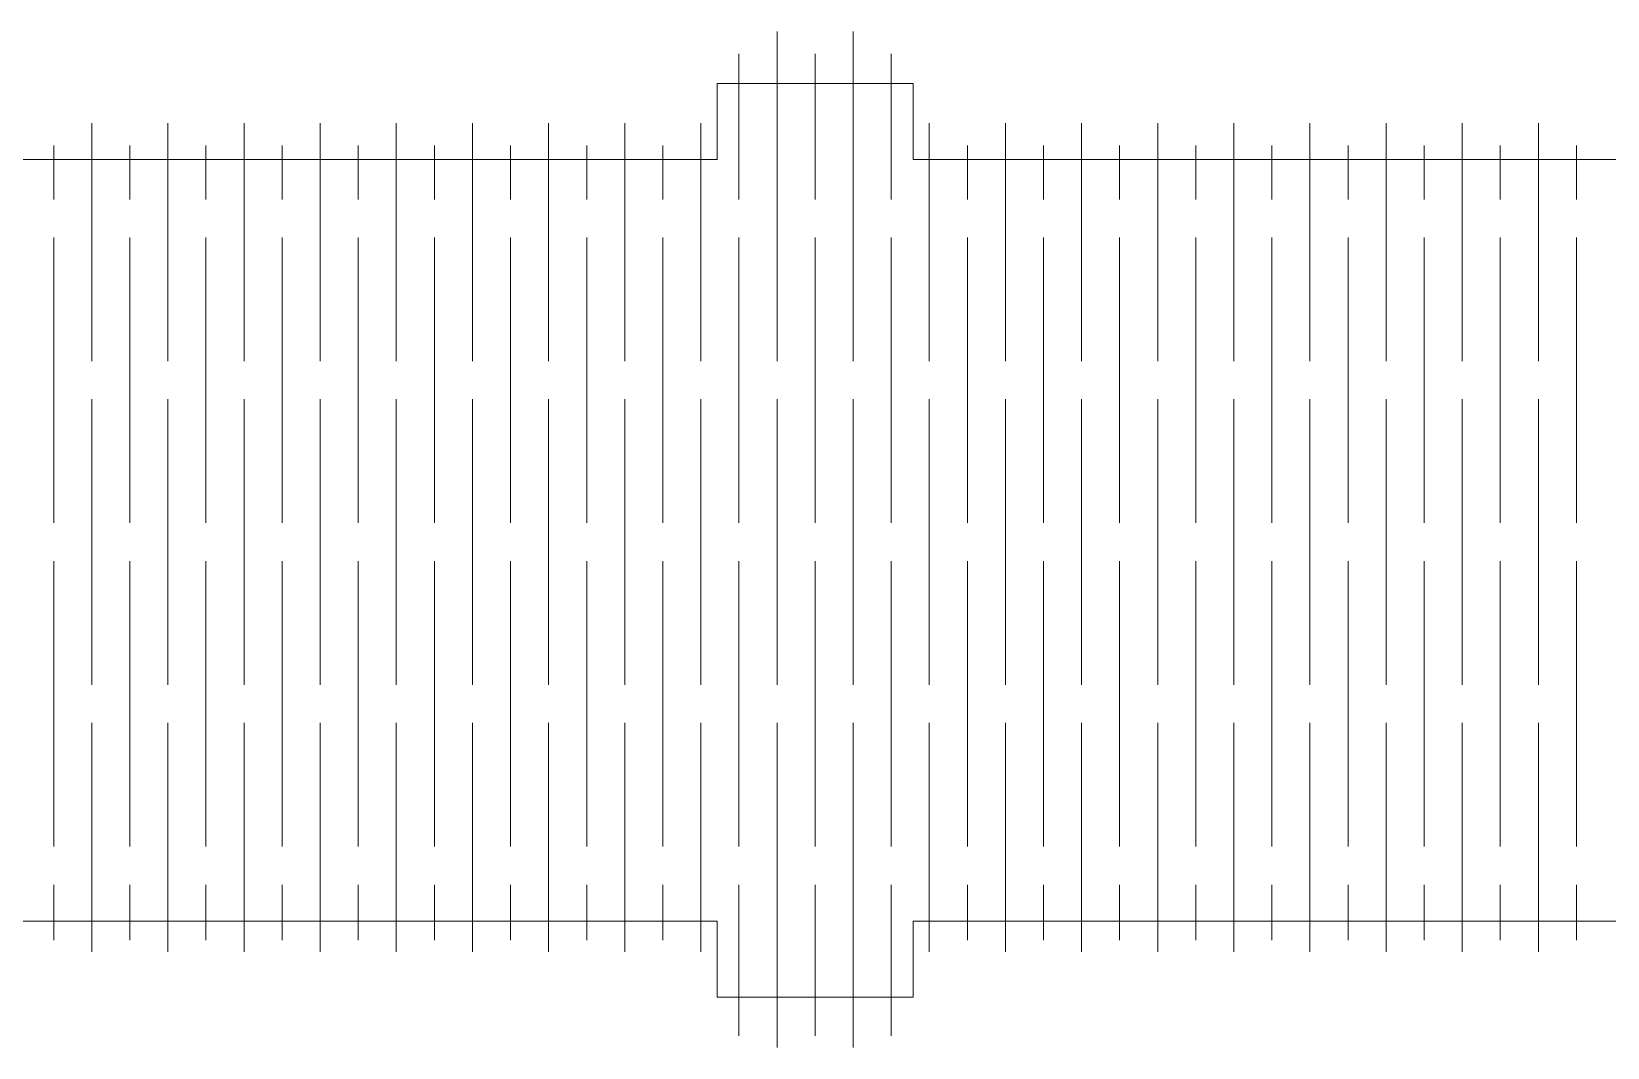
# Model space of a CAD drawing. Header units: centimetres. Extents: x -26.6 to 12.2, y -18.7 to 5.2.
# Drawn here: x -13.49 to -5.22, y -18.73 to -13.4 of the extents above; entities that cross this region are included whole.
import ezdxf

# ---------------------------------------------------------------- set-up
doc = ezdxf.new("R2010")
doc.units = ezdxf.units.CM
doc.header["$MEASUREMENT"] = 0
doc.layers.add('layer 1', color=7, linetype='Continuous')

msp = doc.modelspace()

# ---------------------------------------------------------------- linework, layer by layer
at = {"layer": 'layer 1', "color": 242, "lineweight": 9}
for points in [[(-9.57798, -15.12671), (-9.57798, -15.12671), (-9.57798, -13.39516), (-9.57798, -13.39516)], [(-9.17798, -15.12671), (-9.17798, -15.12671), (-9.17798, -13.39516), (-9.17798, -13.39516)], [(-9.77798, -14.27671), (-9.77798, -14.27671), (-9.77798, -13.51288), (-9.77798, -13.51288)], [(-9.37798, -14.27671), (-9.37798, -14.27671), (-9.37798, -13.51288), (-9.37798, -13.51288)], [(-8.97798, -14.27671), (-8.97798, -14.27671), (-8.97798, -13.51288), (-8.97798, -13.51288)], [(-13.17798, -15.12671), (-13.17798, -15.12671), (-13.17798, -13.87671), (-13.17798, -13.87671)], [(-12.77798, -15.12671), (-12.77798, -15.12671), (-12.77798, -13.87671), (-12.77798, -13.87671)], [(-12.37798, -15.12671), (-12.37798, -15.12671), (-12.37798, -13.87671), (-12.37798, -13.87671)], [(-11.97798, -15.12671), (-11.97798, -15.12671), (-11.97798, -13.87671), (-11.97798, -13.87671)], [(-11.57798, -15.12671), (-11.57798, -15.12671), (-11.57798, -13.87671), (-11.57798, -13.87671)], [(-11.17798, -15.12671), (-11.17798, -15.12671), (-11.17798, -13.87671), (-11.17798, -13.87671)], [(-10.77798, -15.12671), (-10.77798, -15.12671), (-10.77798, -13.87671), (-10.77798, -13.87671)], [(-10.37798, -15.12671), (-10.37798, -15.12671), (-10.37798, -13.87671), (-10.37798, -13.87671)], [(-9.97798, -15.12671), (-9.97798, -15.12671), (-9.97798, -13.87671), (-9.97798, -13.87671)], [(-8.77798, -15.12671), (-8.77798, -15.12671), (-8.77798, -13.87671), (-8.77798, -13.87671)], [(-8.37798, -15.12671), (-8.37798, -15.12671), (-8.37798, -13.87671), (-8.37798, -13.87671)], [(-7.97798, -15.12671), (-7.97798, -15.12671), (-7.97798, -13.87671), (-7.97798, -13.87671)], [(-7.57798, -15.12671), (-7.57798, -15.12671), (-7.57798, -13.87671), (-7.57798, -13.87671)], [(-7.17798, -15.12671), (-7.17798, -15.12671), (-7.17798, -13.87671), (-7.17798, -13.87671)], [(-6.77798, -15.12671), (-6.77798, -15.12671), (-6.77798, -13.87671), (-6.77798, -13.87671)], [(-6.37798, -15.12671), (-6.37798, -15.12671), (-6.37798, -13.87671), (-6.37798, -13.87671)], [(-5.97798, -15.12671), (-5.97798, -15.12671), (-5.97798, -13.87671), (-5.97798, -13.87671)], [(-5.57798, -15.12671), (-5.57798, -15.12671), (-5.57798, -13.87671), (-5.57798, -13.87671)], [(-13.37798, -14.27671), (-13.37798, -14.27671), (-13.37798, -13.99443), (-13.37798, -13.99443)], [(-12.97798, -14.27671), (-12.97798, -14.27671), (-12.97798, -13.99443), (-12.97798, -13.99443)], [(-12.57798, -14.27671), (-12.57798, -14.27671), (-12.57798, -13.99443), (-12.57798, -13.99443)], [(-12.17798, -14.27671), (-12.17798, -14.27671), (-12.17798, -13.99443), (-12.17798, -13.99443)], [(-11.77798, -14.27671), (-11.77798, -14.27671), (-11.77798, -13.99443), (-11.77798, -13.99443)], [(-11.37798, -14.27671), (-11.37798, -14.27671), (-11.37798, -13.99443), (-11.37798, -13.99443)], [(-10.97798, -14.27671), (-10.97798, -14.27671), (-10.97798, -13.99443), (-10.97798, -13.99443)], [(-10.57798, -14.27671), (-10.57798, -14.27671), (-10.57798, -13.99443), (-10.57798, -13.99443)], [(-10.17798, -14.27671), (-10.17798, -14.27671), (-10.17798, -13.99443), (-10.17798, -13.99443)], [(-8.57798, -14.27671), (-8.57798, -14.27671), (-8.57798, -13.99443), (-8.57798, -13.99443)], [(-8.17798, -14.27671), (-8.17798, -14.27671), (-8.17798, -13.99443), (-8.17798, -13.99443)], [(-7.77798, -14.27671), (-7.77798, -14.27671), (-7.77798, -13.99443), (-7.77798, -13.99443)], [(-7.37798, -14.27671), (-7.37798, -14.27671), (-7.37798, -13.99443), (-7.37798, -13.99443)], [(-6.97798, -14.27671), (-6.97798, -14.27671), (-6.97798, -13.99443), (-6.97798, -13.99443)], [(-6.57798, -14.27671), (-6.57798, -14.27671), (-6.57798, -13.99443), (-6.57798, -13.99443)], [(-6.17798, -14.27671), (-6.17798, -14.27671), (-6.17798, -13.99443), (-6.17798, -13.99443)], [(-5.77798, -14.27671), (-5.77798, -14.27671), (-5.77798, -13.99443), (-5.77798, -13.99443)], [(-5.37798, -14.27671), (-5.37798, -14.27671), (-5.37798, -13.99443), (-5.37798, -13.99443)], [(-13.37798, -15.97671), (-13.37798, -15.97671), (-13.37798, -14.47671), (-13.37798, -14.47671)], [(-12.97798, -15.97671), (-12.97798, -15.97671), (-12.97798, -14.47671), (-12.97798, -14.47671)], [(-12.57798, -15.97671), (-12.57798, -15.97671), (-12.57798, -14.47671), (-12.57798, -14.47671)], [(-12.17798, -15.97671), (-12.17798, -15.97671), (-12.17798, -14.47671), (-12.17798, -14.47671)], [(-11.77798, -15.97671), (-11.77798, -15.97671), (-11.77798, -14.47671), (-11.77798, -14.47671)], [(-11.37798, -15.97671), (-11.37798, -15.97671), (-11.37798, -14.47671), (-11.37798, -14.47671)], [(-10.97798, -15.97671), (-10.97798, -15.97671), (-10.97798, -14.47671), (-10.97798, -14.47671)], [(-10.57798, -15.97671), (-10.57798, -15.97671), (-10.57798, -14.47671), (-10.57798, -14.47671)], [(-10.17798, -15.97671), (-10.17798, -15.97671), (-10.17798, -14.47671), (-10.17798, -14.47671)], [(-9.77798, -15.97671), (-9.77798, -15.97671), (-9.77798, -14.47671), (-9.77798, -14.47671)], [(-9.37798, -15.97671), (-9.37798, -15.97671), (-9.37798, -14.47671), (-9.37798, -14.47671)], [(-8.97798, -15.97671), (-8.97798, -15.97671), (-8.97798, -14.47671), (-8.97798, -14.47671)], [(-8.57798, -15.97671), (-8.57798, -15.97671), (-8.57798, -14.47671), (-8.57798, -14.47671)], [(-8.17798, -15.97671), (-8.17798, -15.97671), (-8.17798, -14.47671), (-8.17798, -14.47671)], [(-7.77798, -15.97671), (-7.77798, -15.97671), (-7.77798, -14.47671), (-7.77798, -14.47671)], [(-7.37798, -15.97671), (-7.37798, -15.97671), (-7.37798, -14.47671), (-7.37798, -14.47671)], [(-6.97798, -15.97671), (-6.97798, -15.97671), (-6.97798, -14.47671), (-6.97798, -14.47671)], [(-6.57798, -15.97671), (-6.57798, -15.97671), (-6.57798, -14.47671), (-6.57798, -14.47671)], [(-6.17798, -15.97671), (-6.17798, -15.97671), (-6.17798, -14.47671), (-6.17798, -14.47671)], [(-5.77798, -15.97671), (-5.77798, -15.97671), (-5.77798, -14.47671), (-5.77798, -14.47671)], [(-5.37798, -15.97671), (-5.37798, -15.97671), (-5.37798, -14.47671), (-5.37798, -14.47671)], [(-13.17798, -16.82671), (-13.17798, -16.82671), (-13.17798, -15.32671), (-13.17798, -15.32671)], [(-12.77798, -16.82671), (-12.77798, -16.82671), (-12.77798, -15.32671), (-12.77798, -15.32671)], [(-12.37798, -16.82671), (-12.37798, -16.82671), (-12.37798, -15.32671), (-12.37798, -15.32671)], [(-11.97798, -16.82671), (-11.97798, -16.82671), (-11.97798, -15.32671), (-11.97798, -15.32671)], [(-11.57798, -16.82671), (-11.57798, -16.82671), (-11.57798, -15.32671), (-11.57798, -15.32671)], [(-11.17798, -16.82671), (-11.17798, -16.82671), (-11.17798, -15.32671), (-11.17798, -15.32671)], [(-10.77798, -16.82671), (-10.77798, -16.82671), (-10.77798, -15.32671), (-10.77798, -15.32671)], [(-10.37798, -16.82671), (-10.37798, -16.82671), (-10.37798, -15.32671), (-10.37798, -15.32671)], [(-9.97798, -16.82671), (-9.97798, -16.82671), (-9.97798, -15.32671), (-9.97798, -15.32671)], [(-9.57798, -16.82671), (-9.57798, -16.82671), (-9.57798, -15.32671), (-9.57798, -15.32671)], [(-9.17798, -16.82671), (-9.17798, -16.82671), (-9.17798, -15.32671), (-9.17798, -15.32671)], [(-8.77798, -16.82671), (-8.77798, -16.82671), (-8.77798, -15.32671), (-8.77798, -15.32671)], [(-8.37798, -16.82671), (-8.37798, -16.82671), (-8.37798, -15.32671), (-8.37798, -15.32671)], [(-7.97798, -16.82671), (-7.97798, -16.82671), (-7.97798, -15.32671), (-7.97798, -15.32671)], [(-7.57798, -16.82671), (-7.57798, -16.82671), (-7.57798, -15.32671), (-7.57798, -15.32671)], [(-7.17798, -16.82671), (-7.17798, -16.82671), (-7.17798, -15.32671), (-7.17798, -15.32671)], [(-6.77798, -16.82671), (-6.77798, -16.82671), (-6.77798, -15.32671), (-6.77798, -15.32671)], [(-6.37798, -16.82671), (-6.37798, -16.82671), (-6.37798, -15.32671), (-6.37798, -15.32671)], [(-5.97798, -16.82671), (-5.97798, -16.82671), (-5.97798, -15.32671), (-5.97798, -15.32671)], [(-5.57798, -16.82671), (-5.57798, -16.82671), (-5.57798, -15.32671), (-5.57798, -15.32671)], [(-13.37798, -17.67671), (-13.37798, -17.67671), (-13.37798, -16.17671), (-13.37798, -16.17671)], [(-12.97798, -17.67671), (-12.97798, -17.67671), (-12.97798, -16.17671), (-12.97798, -16.17671)], [(-12.57798, -17.67671), (-12.57798, -17.67671), (-12.57798, -16.17671), (-12.57798, -16.17671)], [(-12.17798, -17.67671), (-12.17798, -17.67671), (-12.17798, -16.17671), (-12.17798, -16.17671)], [(-11.77798, -17.67671), (-11.77798, -17.67671), (-11.77798, -16.17671), (-11.77798, -16.17671)], [(-11.37798, -17.67671), (-11.37798, -17.67671), (-11.37798, -16.17671), (-11.37798, -16.17671)], [(-10.97798, -17.67671), (-10.97798, -17.67671), (-10.97798, -16.17671), (-10.97798, -16.17671)], [(-10.57798, -17.67671), (-10.57798, -17.67671), (-10.57798, -16.17671), (-10.57798, -16.17671)], [(-10.17798, -17.67671), (-10.17798, -17.67671), (-10.17798, -16.17671), (-10.17798, -16.17671)], [(-9.77798, -17.67671), (-9.77798, -17.67671), (-9.77798, -16.17671), (-9.77798, -16.17671)], [(-9.37798, -17.67671), (-9.37798, -17.67671), (-9.37798, -16.17671), (-9.37798, -16.17671)], [(-8.97798, -17.67671), (-8.97798, -17.67671), (-8.97798, -16.17671), (-8.97798, -16.17671)], [(-8.57798, -17.67671), (-8.57798, -17.67671), (-8.57798, -16.17671), (-8.57798, -16.17671)], [(-8.17798, -17.67671), (-8.17798, -17.67671), (-8.17798, -16.17671), (-8.17798, -16.17671)], [(-7.77798, -17.67671), (-7.77798, -17.67671), (-7.77798, -16.17671), (-7.77798, -16.17671)], [(-7.37798, -17.67671), (-7.37798, -17.67671), (-7.37798, -16.17671), (-7.37798, -16.17671)], [(-6.97798, -17.67671), (-6.97798, -17.67671), (-6.97798, -16.17671), (-6.97798, -16.17671)], [(-6.57798, -17.67671), (-6.57798, -17.67671), (-6.57798, -16.17671), (-6.57798, -16.17671)], [(-6.17798, -17.67671), (-6.17798, -17.67671), (-6.17798, -16.17671), (-6.17798, -16.17671)], [(-5.77798, -17.67671), (-5.77798, -17.67671), (-5.77798, -16.17671), (-5.77798, -16.17671)], [(-5.37798, -17.67671), (-5.37798, -17.67671), (-5.37798, -16.17671), (-5.37798, -16.17671)], [(-13.17798, -18.22897), (-13.17798, -18.22897), (-13.17798, -17.02671), (-13.17798, -17.02671)], [(-12.77798, -18.22897), (-12.77798, -18.22897), (-12.77798, -17.02671), (-12.77798, -17.02671)], [(-12.37798, -18.22897), (-12.37798, -18.22897), (-12.37798, -17.02671), (-12.37798, -17.02671)], [(-11.97798, -18.22897), (-11.97798, -18.22897), (-11.97798, -17.02671), (-11.97798, -17.02671)], [(-11.57798, -18.22897), (-11.57798, -18.22897), (-11.57798, -17.02671), (-11.57798, -17.02671)], [(-11.17798, -18.22897), (-11.17798, -18.22897), (-11.17798, -17.02671), (-11.17798, -17.02671)], [(-10.77798, -18.22897), (-10.77798, -18.22897), (-10.77798, -17.02671), (-10.77798, -17.02671)], [(-10.37798, -18.22897), (-10.37798, -18.22897), (-10.37798, -17.02671), (-10.37798, -17.02671)], [(-9.97798, -18.22897), (-9.97798, -18.22897), (-9.97798, -17.02671), (-9.97798, -17.02671)], [(-9.57798, -18.73168), (-9.57798, -18.73168), (-9.57798, -17.02671), (-9.57798, -17.02671)], [(-9.17798, -18.73168), (-9.17798, -18.73168), (-9.17798, -17.02671), (-9.17798, -17.02671)], [(-8.77798, -18.22897), (-8.77798, -18.22897), (-8.77798, -17.02671), (-8.77798, -17.02671)], [(-8.37798, -18.22897), (-8.37798, -18.22897), (-8.37798, -17.02671), (-8.37798, -17.02671)], [(-7.97798, -18.22897), (-7.97798, -18.22897), (-7.97798, -17.02671), (-7.97798, -17.02671)], [(-7.57798, -18.22897), (-7.57798, -18.22897), (-7.57798, -17.02671), (-7.57798, -17.02671)], [(-7.17798, -18.22897), (-7.17798, -18.22897), (-7.17798, -17.02671), (-7.17798, -17.02671)], [(-6.77798, -18.22897), (-6.77798, -18.22897), (-6.77798, -17.02671), (-6.77798, -17.02671)], [(-6.37798, -18.22897), (-6.37798, -18.22897), (-6.37798, -17.02671), (-6.37798, -17.02671)], [(-5.97798, -18.22897), (-5.97798, -18.22897), (-5.97798, -17.02671), (-5.97798, -17.02671)], [(-5.57798, -18.22897), (-5.57798, -18.22897), (-5.57798, -17.02671), (-5.57798, -17.02671)], [(-13.37798, -18.16822), (-13.37798, -18.16822), (-13.37798, -17.87671), (-13.37798, -17.87671)], [(-12.97798, -18.16822), (-12.97798, -18.16822), (-12.97798, -17.87671), (-12.97798, -17.87671)], [(-12.57798, -18.16822), (-12.57798, -18.16822), (-12.57798, -17.87671), (-12.57798, -17.87671)], [(-12.17798, -18.16822), (-12.17798, -18.16822), (-12.17798, -17.87671), (-12.17798, -17.87671)], [(-11.77798, -18.16822), (-11.77798, -18.16822), (-11.77798, -17.87671), (-11.77798, -17.87671)], [(-11.37798, -18.16822), (-11.37798, -18.16822), (-11.37798, -17.87671), (-11.37798, -17.87671)], [(-10.97798, -18.16822), (-10.97798, -18.16822), (-10.97798, -17.87671), (-10.97798, -17.87671)], [(-10.57798, -18.16822), (-10.57798, -18.16822), (-10.57798, -17.87671), (-10.57798, -17.87671)], [(-10.17798, -18.16822), (-10.17798, -18.16822), (-10.17798, -17.87671), (-10.17798, -17.87671)], [(-9.77798, -18.67093), (-9.77798, -18.67093), (-9.77798, -17.87671), (-9.77798, -17.87671)], [(-9.37798, -18.67093), (-9.37798, -18.67093), (-9.37798, -17.87671), (-9.37798, -17.87671)], [(-8.97798, -18.67093), (-8.97798, -18.67093), (-8.97798, -17.87671), (-8.97798, -17.87671)], [(-8.57798, -18.16822), (-8.57798, -18.16822), (-8.57798, -17.87671), (-8.57798, -17.87671)], [(-8.17798, -18.16822), (-8.17798, -18.16822), (-8.17798, -17.87671), (-8.17798, -17.87671)], [(-7.77798, -18.16822), (-7.77798, -18.16822), (-7.77798, -17.87671), (-7.77798, -17.87671)], [(-7.37798, -18.16822), (-7.37798, -18.16822), (-7.37798, -17.87671), (-7.37798, -17.87671)], [(-6.97798, -18.16822), (-6.97798, -18.16822), (-6.97798, -17.87671), (-6.97798, -17.87671)], [(-6.57798, -18.16822), (-6.57798, -18.16822), (-6.57798, -17.87671), (-6.57798, -17.87671)], [(-6.17798, -18.16822), (-6.17798, -18.16822), (-6.17798, -17.87671), (-6.17798, -17.87671)], [(-5.77798, -18.16822), (-5.77798, -18.16822), (-5.77798, -17.87671), (-5.77798, -17.87671)], [(-5.37798, -18.16822), (-5.37798, -18.16822), (-5.37798, -17.87671), (-5.37798, -17.87671)]]:
    msp.add_open_spline(points, degree=3, dxfattribs=at)
at = {"layer": 'layer 1', "color": 250, "lineweight": 9}
msp.add_open_spline([(-25.59838, -18.06785), (-25.59838, -18.06785), (-25.59838, -18.46785), (-25.59838, -18.46785), (-25.59838, -18.46785), (-25.59838, -18.46785), (-26.62838, -18.46785), (-26.62838, -18.46785), (-26.62838, -18.46785), (-26.62838, -18.46785), (-26.62838, -18.06785), (-26.62838, -18.06785), (-26.62838, -18.06785), (-26.62838, -18.06785), (-26.62838, -14.06785), (-26.62838, -14.06785), (-26.62838, -14.06785), (-26.62838, -14.06785), (-26.62838, -13.66785), (-26.62838, -13.66785), (-26.62838, -13.66785), (-26.62838, -13.66785), (-25.59838, -13.66785), (-25.59838, -13.66785), (-25.59838, -13.66785), (-25.59838, -13.66785), (-25.59838, -14.06785), (-25.59838, -14.06785), (-25.59838, -14.06785), (-25.59838, -14.06785), (-21.01808, -14.06785), (-21.01808, -14.06785), (-21.01808, -14.06785), (-21.01808, -14.06785), (-21.01808, -13.66785), (-21.01808, -13.66785), (-21.01808, -13.66785), (-21.01808, -13.66785), (-19.98858, -13.66785), (-19.98858, -13.66785), (-19.98858, -13.66785), (-19.98858, -13.66785), (-19.98858, -14.06785), (-19.98858, -14.06785), (-19.98858, -14.06785), (-19.98858, -14.06785), (-9.89273, -14.06785), (-9.89273, -14.06785), (-9.89273, -14.06785), (-9.89273, -14.06785), (-9.89273, -13.66785), (-9.89273, -13.66785), (-9.89273, -13.66785), (-9.89273, -13.66785), (-8.86323, -13.66785), (-8.86323, -13.66785), (-8.86323, -13.66785), (-8.86323, -13.66785), (-8.86323, -14.06785), (-8.86323, -14.06785), (-8.86323, -14.06785), (-8.86323, -14.06785), (1.23262, -14.06785), (1.23262, -14.06785), (1.23262, -14.06785), (1.23262, -14.06785), (1.23262, -13.66785), (1.23262, -13.66785), (1.23262, -13.66785), (1.23262, -13.66785), (2.26212, -13.66785), (2.26212, -13.66785), (2.26212, -13.66785), (2.26212, -13.66785), (2.26212, -14.06785), (2.26212, -14.06785), (2.26212, -14.06785), (2.26212, -14.06785), (6.84242, -14.06785), (6.84242, -14.06785), (6.84242, -14.06785), (6.84242, -14.06785), (6.84242, -13.66785), (6.84242, -13.66785), (6.84242, -13.66785), (6.84242, -13.66785), (7.87242, -13.66785), (7.87242, -13.66785), (7.87242, -13.66785), (7.87242, -13.66785), (7.87242, -14.06785), (7.87242, -14.06785), (7.87242, -14.06785), (7.87242, -14.06785), (7.87242, -18.06785), (7.87242, -18.06785), (7.87242, -18.06785), (7.87242, -18.06785), (7.87242, -18.46785), (7.87242, -18.46785), (7.87242, -18.46785), (7.87242, -18.46785), (6.84242, -18.46785), (6.84242, -18.46785), (6.84242, -18.46785), (6.84242, -18.46785), (6.84242, -18.06785), (6.84242, -18.06785), (6.84242, -18.06785), (6.84242, -18.06785), (2.26212, -18.06785), (2.26212, -18.06785), (2.26212, -18.06785), (2.26212, -18.06785), (2.26212, -18.46785), (2.26212, -18.46785), (2.26212, -18.46785), (2.26212, -18.46785), (1.23262, -18.46785), (1.23262, -18.46785), (1.23262, -18.46785), (1.23262, -18.46785), (1.23262, -18.06785), (1.23262, -18.06785), (1.23262, -18.06785), (1.23262, -18.06785), (-8.86323, -18.06785), (-8.86323, -18.06785), (-8.86323, -18.06785), (-8.86323, -18.06785), (-8.86323, -18.46785), (-8.86323, -18.46785), (-8.86323, -18.46785), (-8.86323, -18.46785), (-9.89273, -18.46785), (-9.89273, -18.46785), (-9.89273, -18.46785), (-9.89273, -18.46785), (-9.89273, -18.06785), (-9.89273, -18.06785), (-9.89273, -18.06785), (-9.89273, -18.06785), (-19.98858, -18.06785), (-19.98858, -18.06785), (-19.98858, -18.06785), (-19.98858, -18.06785), (-19.98858, -18.46785), (-19.98858, -18.46785), (-19.98858, -18.46785), (-19.98858, -18.46785), (-21.01808, -18.46785), (-21.01808, -18.46785), (-21.01808, -18.46785), (-21.01808, -18.46785), (-21.01808, -18.06785), (-21.01808, -18.06785), (-21.01808, -18.06785), (-21.01808, -18.06785), (-25.59838, -18.06785), (-25.59838, -18.06785)], degree=3, knots=[0, 0, 0, 0, 0.0243902, 0.0243902, 0.0243902, 0.0243902, 0.0487805, 0.0487805, 0.0487805, 0.0487805, 0.0731707, 0.0731707, 0.0731707, 0.0731707, 0.097561, 0.097561, 0.097561, 0.097561, 0.1219512, 0.1219512, 0.1219512, 0.1219512, 0.1463415, 0.1463415, 0.1463415, 0.1463415, 0.1707317, 0.1707317, 0.1707317, 0.1707317, 0.195122, 0.195122, 0.195122, 0.195122, 0.2195122, 0.2195122, 0.2195122, 0.2195122, 0.2439024, 0.2439024, 0.2439024, 0.2439024, 0.2682927, 0.2682927, 0.2682927, 0.2682927, 0.2926829, 0.2926829, 0.2926829, 0.2926829, 0.3170732, 0.3170732, 0.3170732, 0.3170732, 0.3414634, 0.3414634, 0.3414634, 0.3414634, 0.3658537, 0.3658537, 0.3658537, 0.3658537, 0.3902439, 0.3902439, 0.3902439, 0.3902439, 0.4146341, 0.4146341, 0.4146341, 0.4146341, 0.4390244, 0.4390244, 0.4390244, 0.4390244, 0.4634146, 0.4634146, 0.4634146, 0.4634146, 0.4878049, 0.4878049, 0.4878049, 0.4878049, 0.5121951, 0.5121951, 0.5121951, 0.5121951, 0.5365854, 0.5365854, 0.5365854, 0.5365854, 0.5609756, 0.5609756, 0.5609756, 0.5609756, 0.5853659, 0.5853659, 0.5853659, 0.5853659, 0.6097561, 0.6097561, 0.6097561, 0.6097561, 0.6341463, 0.6341463, 0.6341463, 0.6341463, 0.6585366, 0.6585366, 0.6585366, 0.6585366, 0.6829268, 0.6829268, 0.6829268, 0.6829268, 0.7073171, 0.7073171, 0.7073171, 0.7073171, 0.7317073, 0.7317073, 0.7317073, 0.7317073, 0.7560976, 0.7560976, 0.7560976, 0.7560976, 0.7804878, 0.7804878, 0.7804878, 0.7804878, 0.804878, 0.804878, 0.804878, 0.804878, 0.8292683, 0.8292683, 0.8292683, 0.8292683, 0.8536585, 0.8536585, 0.8536585, 0.8536585, 0.8780488, 0.8780488, 0.8780488, 0.8780488, 0.902439, 0.902439, 0.902439, 0.902439, 0.9268293, 0.9268293, 0.9268293, 0.9268293, 0.9512195, 0.9512195, 0.9512195, 0.9512195, 1, 1, 1, 1], dxfattribs=at)

doc.saveas('drawing.dxf')
